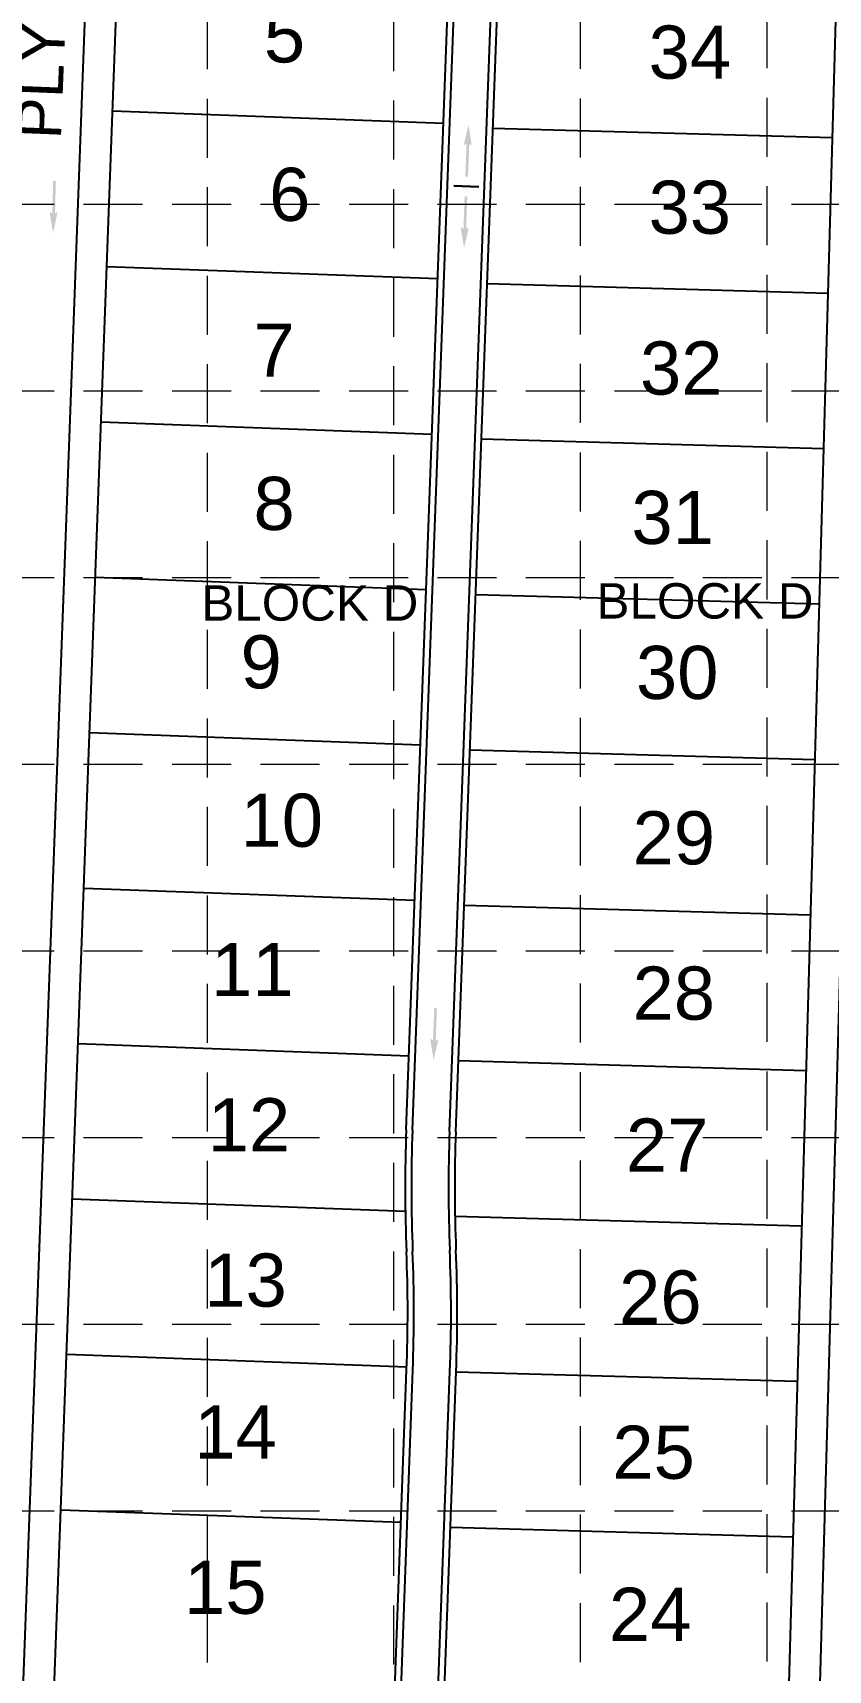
# Model space of a CAD drawing. Header units: inches. Extents: x 3312 to 5850, y 7905 to 11961.
# Drawn here: x 5282 to 5551, y 10322 to 10877 of the extents above; entities that cross this region are included whole.
import ezdxf
from ezdxf.enums import TextEntityAlignment as Align

# ---------------------------------------------------------------- set-up
doc = ezdxf.new("R2010")
doc.units = ezdxf.units.IN
doc.header["$LTSCALE"] = 80
doc.header["$MEASUREMENT"] = 0
doc.linetypes.add('HIDDEN', pattern=[0.375, 0.25, -0.125])
for name, color, linetype in [('1 BLOCK NUMBER', 7, 'Continuous'), ('1 LOT NUMBER', 7, 'Continuous'), ('grid', 254, 'HIDDEN'), ('LOT NUM', 7, 'Continuous'), ('LOTLINE', 7, 'Continuous'), ('PAVING', 7, 'Continuous'), ('ROW', 7, 'Continuous')]:
    doc.layers.add(name, color=color, linetype=linetype)
doc.styles.get("Standard").update_dxf_attribs({"font": 'ARIAL.TTF', "height": 25})

msp = doc.modelspace()

# ---------------------------------------------------------------- hatches: boundary and pattern name
at = {"layer": 'PAVING', "linetype": 'Continuous', "lineweight": 30}
h = msp.add_hatch(color=256, dxfattribs=at)
edge = h.paths.add_edge_path()
edge.add_line((5430.07, 10838.32), (5429.57, 10838.91))
edge.add_line((5429.57, 10838.91), (5429.14, 10827.8))
edge.add_line((5429.14, 10827.8), (5428.24, 10827.83))
edge.add_line((5428.24, 10827.83), (5428.66, 10838.94))
edge.add_line((5428.66, 10838.94), (5428, 10838.39))
edge.add_line((5428, 10838.39), (5428, 10838.39))
edge.add_ellipse((5427.98, 10838.96), major_axis=(-0.023, -0.588), ratio=0.285714, start_angle=-125.8315, end_angle=14.4967, ccw=False)
edge.add_line((5427.86, 10839.3), (5427.86, 10839.3))
edge.add_line((5427.86, 10839.3), (5429.33, 10845.27))
edge.add_line((5429.33, 10845.27), (5430.29, 10839.21))
edge.add_line((5430.29, 10839.21), (5430.29, 10839.21))
edge.add_ellipse((5430.14, 10838.88), major_axis=(-0.023, -0.588), ratio=0.285714, start_angle=-17.1827, end_angle=124.7269, ccw=False)
edge.add_line((5430.07, 10838.32), (5430.07, 10838.32))
edge.add_line((5430.07, 10838.32), (5430.07, 10838.32))
edge.add_line((5430.07, 10838.32), (5430.07, 10838.32))
at = {"layer": 'PAVING'}
h = msp.add_hatch(color=256, dxfattribs=at)
edge = h.paths.add_edge_path()
edge.add_line((5289.62, 10815.74), (5289.08, 10815.18))
edge.add_line((5289.08, 10815.18), (5289.36, 10826.29))
edge.add_line((5289.36, 10826.29), (5288.45, 10826.32))
edge.add_line((5288.45, 10826.32), (5288.17, 10815.21))
edge.add_line((5288.17, 10815.21), (5287.55, 10815.8))
edge.add_line((5287.55, 10815.8), (5287.55, 10815.8))
edge.add_ellipse((5287.49, 10815.23), major_axis=(0.015, 0.588), ratio=0.285714, start_angle=345.5033, end_angle=485.8315)
edge.add_line((5287.35, 10814.89), (5287.35, 10814.89))
edge.add_line((5287.35, 10814.89), (5288.44, 10808.85))
edge.add_line((5288.44, 10808.85), (5289.78, 10814.84))
edge.add_line((5289.78, 10814.84), (5289.78, 10814.84))
edge.add_ellipse((5289.65, 10815.17), major_axis=(0.015, 0.588), ratio=0.285714, start_angle=235.2731, end_angle=377.1827)
edge.add_line((5289.62, 10815.74), (5289.62, 10815.74))
edge.add_line((5289.62, 10815.74), (5289.62, 10815.74))
edge.add_line((5289.62, 10815.74), (5289.62, 10815.74))
at = {"layer": 'PAVING', "linetype": 'Continuous', "lineweight": 30}
h = msp.add_hatch(color=256, dxfattribs=at)
edge = h.paths.add_edge_path()
edge.add_line((5429.04, 10810.53), (5428.5, 10809.98))
edge.add_line((5428.5, 10809.98), (5428.89, 10821.08))
edge.add_line((5428.89, 10821.08), (5427.99, 10821.12))
edge.add_line((5427.99, 10821.12), (5427.6, 10810.01))
edge.add_line((5427.6, 10810.01), (5426.98, 10810.61))
edge.add_line((5426.98, 10810.61), (5426.98, 10810.61))
edge.add_ellipse((5426.92, 10810.04), major_axis=(0.021, 0.588), ratio=0.285714, start_angle=345.5033, end_angle=485.8315)
edge.add_line((5426.77, 10809.7), (5426.77, 10809.71))
edge.add_line((5426.77, 10809.71), (5427.8, 10803.65))
edge.add_line((5427.8, 10803.65), (5429.2, 10809.62))
edge.add_line((5429.2, 10809.62), (5429.2, 10809.62))
edge.add_ellipse((5429.07, 10809.96), major_axis=(0.021, 0.588), ratio=0.285714, start_angle=235.2731, end_angle=377.1827)
edge.add_line((5429.04, 10810.53), (5429.04, 10810.53))
edge.add_line((5429.04, 10810.53), (5429.04, 10810.53))
edge.add_line((5429.04, 10810.53), (5429.04, 10810.53))
at = {"layer": 'PAVING'}
h = msp.add_hatch(color=256, dxfattribs=at)
edge = h.paths.add_edge_path()
edge.add_line((5418.73, 10535.39), (5418.19, 10534.85))
edge.add_line((5418.19, 10534.85), (5418.58, 10545.95))
edge.add_line((5418.58, 10545.95), (5417.68, 10545.99))
edge.add_line((5417.68, 10545.99), (5417.28, 10534.88))
edge.add_line((5417.28, 10534.88), (5416.67, 10535.48))
edge.add_line((5416.67, 10535.48), (5416.67, 10535.48))
edge.add_ellipse((5416.6, 10534.91), major_axis=(0.021, 0.588), ratio=0.285714, start_angle=345.5033, end_angle=485.8315)
edge.add_line((5416.46, 10534.57), (5416.46, 10534.57))
edge.add_line((5416.46, 10534.57), (5417.48, 10528.52))
edge.add_line((5417.48, 10528.52), (5418.89, 10534.49))
edge.add_line((5418.89, 10534.49), (5418.89, 10534.49))
edge.add_ellipse((5418.76, 10534.83), major_axis=(0.021, 0.588), ratio=0.285714, start_angle=235.2731, end_angle=377.1827)
edge.add_line((5418.73, 10535.39), (5418.73, 10535.39))
edge.add_line((5418.73, 10535.39), (5418.73, 10535.39))
edge.add_line((5418.73, 10535.39), (5418.73, 10535.39))

# ---------------------------------------------------------------- linework, layer by layer
at = {"layer": 'grid', "color": 252, "linetype": 'HIDDEN', "lineweight": 0}
for p, q in [((5341.12, 8224.19), (5340.64, 11895.62)), ((5404.06, 8223.54), (5403.92, 11895.62)), ((5467.39, 8224.31), (5467.19, 11895.62)), ((5530.78, 8224.52), (5530.47, 11895.62)), ((3378.79, 10818.5), (5783.3, 10818.5)), ((3378.79, 10755.23), (5783.3, 10755.23)), ((3378.79, 10691.95), (5783.3, 10691.95)), ((3378.79, 10628.67), (5783.3, 10628.67)), ((3378.79, 10565.4), (5783.3, 10565.4)), ((3378.79, 10502.12), (5783.3, 10502.12)), ((3378.79, 10438.84), (5783.3, 10438.84)), ((3378.79, 10375.57), (5783.3, 10375.57))]:
    msp.add_line(p, q, dxfattribs=at)
at = {"layer": 'LOTLINE'}
for p, q in [((5308.56, 10850.05), (5420.84, 10845.89)), ((5437.59, 10844.24), (5552.61, 10841.02)), ((5306.61, 10797.38), (5418.89, 10793.22)), ((5435.64, 10791.57), (5551.13, 10788.33)), ((5304.66, 10744.7), (5416.93, 10740.54)), ((5433.68, 10738.89), (5549.66, 10735.64)), ((5302.71, 10692.03), (5414.98, 10687.87)), ((5431.73, 10686.21), (5548.18, 10682.95)), ((5300.76, 10639.36), (5413.03, 10635.2)), ((5429.78, 10633.54), (5546.7, 10630.26)), ((5298.8, 10586.68), (5411.08, 10582.52)), ((5427.83, 10580.86), (5545.22, 10577.57)), ((5296.85, 10534.01), (5409.13, 10529.85)), ((5425.88, 10528.19), (5543.75, 10524.88)), ((5294.9, 10481.33), (5407.89, 10477.15)), ((5424.71, 10475.49), (5542.27, 10472.19)), ((5292.95, 10428.66), (5408.37, 10424.38)), ((5425.12, 10422.74), (5540.79, 10419.5)), ((5291, 10375.99), (5406.42, 10371.71)), ((5423.17, 10370.07), (5539.32, 10366.81))]:
    msp.add_line(p, q, dxfattribs=at)
at = {"layer": 'PAVING'}
for p, q in [((5410.29, 10504.63), (5433.08, 11119.46)), ((5422.88, 10504.16), (5445.67, 11119)), ((5271.23, 10126.13), (5307.82, 11113.6)), ((5570.35, 11098.85), (5542.11, 10091.85)), ((5399.56, 10130.06), (5410.43, 10423.29)), ((5412.16, 10129.59), (5423.02, 10422.82))]:
    msp.add_line(p, q, dxfattribs=at)
at = {"layer": 'PAVING', "linetype": 'Continuous', "lineweight": 30}
msp.add_line((5424.37, 10824.63), (5432.76, 10824.28), dxfattribs=at)
at = {"layer": 'PAVING'}
for centre, radius, start, end in [((5941.23, 10484.95), 531.3, 177.8774, 182.3171), ((5941.23, 10484.95), 518.7, 177.8776, 182.317), ((4892.09, 10442.5), 518.7, 357.8777, 2.3171), ((4892.09, 10442.5), 531.3, 357.8777, 2.317)]:
    msp.add_arc(centre, radius, start, end, dxfattribs=at)
at = {"layer": 'ROW'}
for p, q in [((5281.72, 10125.74), (5318.71, 11123.7)), ((5408.19, 10504.7), (5430.98, 11119.54)), ((5424.98, 10504.08), (5447.77, 11118.92)), ((5560.29, 11114.75), (5531.32, 10081.64)), ((5397.47, 10130.14), (5408.33, 10423.37)), ((5414.25, 10129.51), (5425.12, 10422.74))]:
    msp.add_line(p, q, dxfattribs=at)
for centre, radius, start, end in [((5941.23, 10484.95), 533.4, 177.8777, 182.317), ((5941.23, 10484.95), 516.6, 177.8777, 182.317), ((4892.09, 10442.5), 516.6, 357.8777, 2.317), ((4892.09, 10442.5), 533.4, 357.8777, 2.317)]:
    msp.add_arc(centre, radius, start, end, dxfattribs=at)

# ---------------------------------------------------------------- texts
at = {"layer": '1 BLOCK NUMBER'}
for p in [(5338.7, 10683.29), (5472.71, 10684)]:
    msp.add_text('BLOCK D ', height=12, dxfattribs=at).set_placement(p, align=Align.MIDDLE_LEFT)
at = {"layer": '1 LOT NUMBER'}
for s, p in [('5', (5359.92, 10875.48)), ('34', (5490.39, 10869.99)), ('6', (5361.68, 10821.79)), ('33', (5490.39, 10817.42)), ('7', (5356.4, 10768.98)), ('32', (5487.47, 10762.91)), ('8', (5356.4, 10717.04)), ('31', (5484.56, 10712.29)), ('9', (5352, 10663.35)), ('30', (5486.1, 10659.75)), ('10', (5352, 10609.66)), ('29', (5484.95, 10603.69)), ('11', (5342.02, 10559.07)), ('28', (5484.95, 10551.06)), ('12', (5340.87, 10506.44)), ('27', (5482.67, 10499.57)), ('13', (5339.73, 10453.81)), ('26', (5480.38, 10448.09)), ('14', (5336.3, 10402.32)), ('25', (5478.09, 10395.46)), ('15', (5332.87, 10349.69)), ('24', (5476.95, 10340.54))]:
    msp.add_text(s, height=18, dxfattribs=at).set_placement(p, align=Align.MIDDLE_LEFT)
at = {"layer": 'LOT NUM'}
msp.add_text('PLYMOUTH DRIVE', height=15, rotation=87.7256, dxfattribs=at).set_placement((5283.57, 10840.59), align=Align.MIDDLE_LEFT)

doc.saveas('drawing.dxf')
